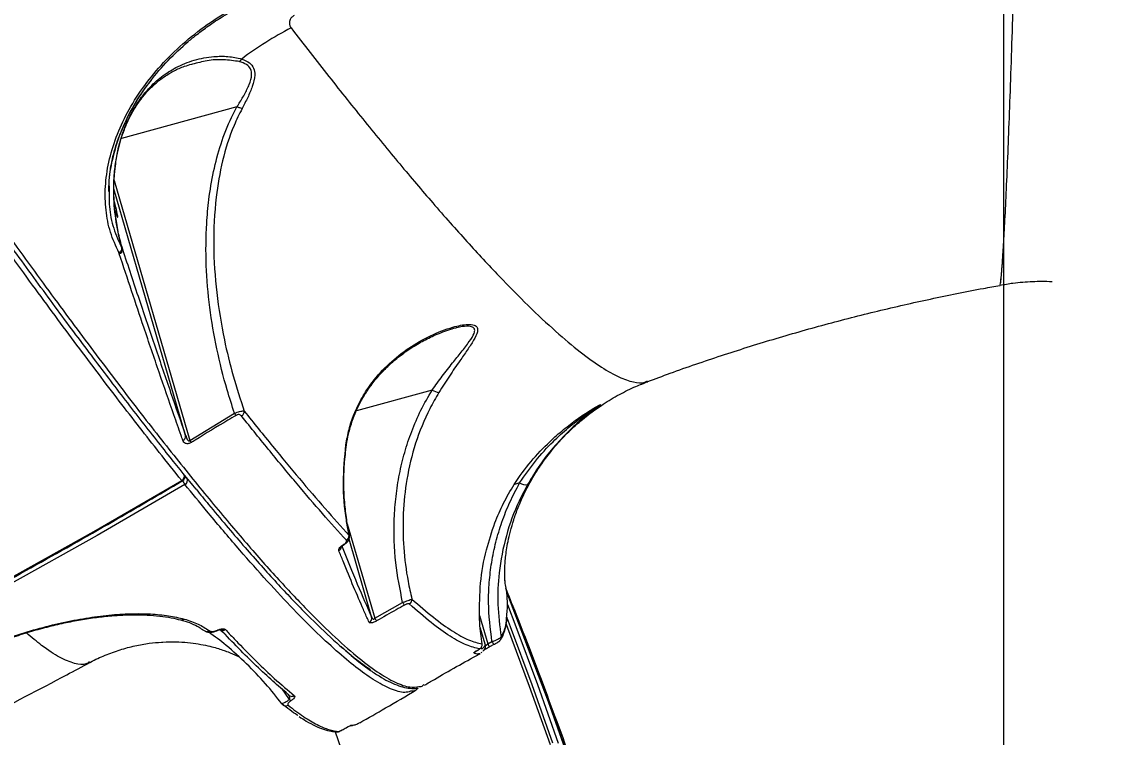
# Model space of a CAD drawing. Header units: millimetres. Extents: x -7151 to 6134, y -5040 to 5562.
# Drawn here: x -1173.9 to -948.5, y -29.6 to 118.3 of the extents above; entities that cross this region are included whole.
import ezdxf

# ---------------------------------------------------------------- set-up
doc = ezdxf.new("R2010")
doc.units = ezdxf.units.MM
for name, color, linetype in [('DIKOM_ОБЪЕКТ', 7, 'Continuous'), ('DIKOM_РАЗМЕР_ЗОНА', 7, 'Continuous'), ('DIKOM_РАЗМЕР_ОБЪЕКТА', 7, 'Continuous')]:
    doc.layers.add(name, color=color, linetype=linetype)
doc.styles.add('style1', font='arial.ttf', dxfattribs={"width": 0.8})
doc.dimstyles.new('1-50', dxfattribs={"dimtxt": 300, "dimasz": 200, "dimexe": 100, "dimexo": 0, "dimgap": 100, "dimtad": 1, "dimtxsty": 'style1', "dimcen": 200, "dimclrd": 7, "dimclre": 7, "dimclrt": 7, "dimadec": 1, "dimazin": 2, "dimtfac": 1, "dimtmove": 0, "dimatfit": 2, "dimfxl": 0, "dimlwd": 25, "dimlwe": 18, "dimarcsym": 0})

# ---------------------------------------------------------------- blocks, each defined once
blk = doc.blocks.new('*D0')
at = {"layer": 'Defpoints', "color": 0, "transparency": 16777216}
for p in [(4133.55, 168.74), (-4567.47, -1241.13), (4133.55, -4153.12)]:
    blk.add_point(p, dxfattribs=at)
at = {"layer": 'DIKOM_РАЗМЕР_ОБЪЕКТА', "color": 7, "lineweight": 18, "transparency": 16777216}
for p, q in [((4133.55, 168.74), (4133.55, -4253.12)), ((-4567.47, -1241.13), (-4567.47, -4253.12))]:
    blk.add_line(p, q, dxfattribs=at)
at = {"layer": 'DIKOM_РАЗМЕР_ОБЪЕКТА', "color": 7, "lineweight": 25, "transparency": 16777216}
blk.add_line((-4367.47, -4153.12), (3933.55, -4153.12), dxfattribs=at)
at = {"layer": 'DIKOM_РАЗМЕР_ОБЪЕКТА', "color": 7, "transparency": 16777216}
for points in [[(-4367.47, -4119.79), (-4367.47, -4186.45), (-4567.47, -4153.12)], [(3933.55, -4119.79), (3933.55, -4186.45), (4133.55, -4153.12)]]:
    blk.add_solid(points, dxfattribs=at)
at = {"layer": 'DIKOM_РАЗМЕР_ОБЪЕКТА', "color": 7, "transparency": 16777216, "insert": (150.61, -3899.95), "char_height": 300, "attachment_point": 5, "style": 'style1'}
blk.add_mtext('8700', dxfattribs=at)
blk = doc.blocks.new('*D3')
at = {"layer": 'Defpoints', "color": 0, "transparency": 16777216}
for p in [(6133.55, 253.24), (-5802.46, -2467.19), (6133.55, -4939.78)]:
    blk.add_point(p, dxfattribs=at)
at = {"layer": 'DIKOM_РАЗМЕР_ЗОНА', "color": 7, "lineweight": 18, "transparency": 16777216}
for p, q in [((6133.55, 253.24), (6133.55, -5039.78)), ((-5802.46, -2467.19), (-5802.46, -5039.78))]:
    blk.add_line(p, q, dxfattribs=at)
at = {"layer": 'DIKOM_РАЗМЕР_ЗОНА', "color": 7, "lineweight": 25, "transparency": 16777216}
blk.add_line((-5602.46, -4939.78), (5933.55, -4939.78), dxfattribs=at)
at = {"layer": 'DIKOM_РАЗМЕР_ЗОНА', "color": 7, "transparency": 16777216}
for points in [[(-5602.46, -4906.44), (-5602.46, -4973.11), (-5802.46, -4939.78)], [(5933.55, -4906.44), (5933.55, -4973.11), (6133.55, -4939.78)]]:
    blk.add_solid(points, dxfattribs=at)
at = {"layer": 'DIKOM_РАЗМЕР_ЗОНА', "color": 7, "transparency": 16777216, "insert": (186.61, -4686.61), "char_height": 300, "attachment_point": 5, "style": 'style1'}
blk.add_mtext('11950', dxfattribs=at)

msp = doc.modelspace()

# ---------------------------------------------------------------- linework, layer by layer
at = {"layer": 'DIKOM_ОБЪЕКТ', "color": 7, "linetype": 'Continuous', "lineweight": 15}
for p, q in [((-971.095, 953.243), (-971.095, -846.757)), ((-1138.647, 109.495), (-1138.813, 109.455)), ((-1129.438, 100.696), (-1153.322, 94.173)), ((-1154.828, 86.082), (-1154.722, 87.419)), ((-1154.828, 86.082), (-1154.788, 86.088)), ((-1155.944, 83.201), (-1155.882, 84.136)), ((-1155.875, 84.17), (-1155.855, 83.245)), ((-1140.044, 32.754), (-1154.855, 83.756)), ((-1154.818, 85.504), (-1139.201, 31.732)), ((-1153.76, 70.352), (-1153.85, 70.574)), ((-1153.75, 70.321), (-1153.76, 70.352)), ((-1153.239, 71.8), (-1153.102, 71.293)), ((-1153.207, 71.462), (-1153.102, 71.293)), ((-1153.102, 71.293), (-1153.094, 71.262)), ((-971.849, 63.823), (-971.095, 63.946)), ((-1084.276, 54.968), (-1084.954, 54.775)), ((-1089.128, 42.149), (-1104.769, 37.878)), ((-1139.201, 31.732), (-1129.946, 37.357)), ((-1140.387, 24.723), (-1140.357, 24.678)), ((-1071.051, 22.963), (-1072.147, 22.664)), ((-1106.29, 12.105), (-1106.802, 14.962)), ((-1106.203, 12.031), (-1106.754, 14.974)), ((-1106.66, 14.469), (-1100.996, -5.032)), ((-1101.622, -4.755), (-1106.296, 11.339)), ((-1106.29, 12.105), (-1106.25, 12.022)), ((-1107.369, 10.165), (-1107.365, 10.167)), ((-1100.996, -5.032), (-1095.225, -1.762)), ((-1079.355, -4.482), (-1077.659, -10.321)), ((-1136.362, -7.506), (-1136.269, -7.57)), ((-1136.232, -7.534), (-1136.211, -7.551)), ((-1133.453, -7.534), (-1133.451, -7.533)), ((-1132.865, -7.508), (-1132.158, -8.047)), ((-1078.137, -10.554), (-1079.189, -6.93)), ((-1106.135, -12.436), (-1107.915, -10.854)), ((-1078.812, -10.323), (-1078.824, -10.328)), ((-1078.218, -11.287), (-1078.196, -11.243)), ((-1077.659, -10.321), (-1076.767, -9.844)), ((-1077.229, -10.879), (-1076.34, -10.402)), ((-1076.337, -10.397), (-1076.34, -10.4)), ((-1079.221, -12.276), (-1079.525, -12.399)), ((-1078.868, -12.041), (-1078.972, -12.174)), ((-1118.574, -21.826), (-1120.132, -19.641)), ((-1106.067, -27.216), (-1105.599, -27.185))]:
    msp.add_line(p, q, dxfattribs=at)
at = {"layer": 'DIKOM_ОБЪЕКТ', "color": 7, "linetype": 'Continuous', "lineweight": 15, "flags": 128}
for points in [[(-1106.933, 30.836), (-1106.827, 30.831), (-1106.814, 30.834)], [(-1562.906, -139.034), (-1543.07, -134.945), (-1523.256, -130.53), (-1503.471, -125.79), (-1483.721, -120.728), (-1464.011, -115.343), (-1444.348, -109.639), (-1424.737, -103.616), (-1405.184, -97.277), (-1385.696, -90.623), (-1366.278, -83.656), (-1346.936, -76.38), (-1327.676, -68.795), (-1308.504, -60.904), (-1289.425, -52.709), (-1270.446, -44.213), (-1251.571, -35.419), (-1232.808, -26.329), (-1214.161, -16.946), (-1195.636, -7.273), (-1177.239, 2.687), (-1158.976, 12.932), (-1140.851, 23.458)], [(-1140.188, 22.638), (-1158.312, 12.112), (-1176.576, 1.867), (-1194.973, -8.093), (-1213.498, -17.767), (-1232.145, -27.15), (-1250.908, -36.24), (-1269.782, -45.034), (-1288.762, -53.529), (-1307.84, -61.724), (-1327.013, -69.615), (-1346.272, -77.2), (-1365.614, -84.477), (-1385.033, -91.443), (-1404.521, -98.097), (-1424.073, -104.436), (-1443.684, -110.459), (-1463.348, -116.164), (-1483.058, -121.548), (-1502.808, -126.611), (-1522.593, -131.35), (-1542.407, -135.765), (-1562.243, -139.854)], [(-1106.802, 14.962), (-1106.744, 14.975), (-1106.744, 14.975)], [(-1107.467, 10.202), (-1107.398, 10.164), (-1107.369, 10.165)], [(-1073.654, 0.337), (-1071.702, -4.667), (-1064.804, -22.99), (-1058.248, -41.444), (-1052.037, -60.021), (-1046.171, -78.718), (-1040.654, -97.528), (-1035.486, -116.445), (-1030.669, -135.465), (-1026.205, -154.58), (-1022.094, -173.786), (-1018.339, -193.076), (-1014.94, -212.445), (-1011.899, -231.887), (-1009.215, -251.395), (-1006.891, -270.964), (-1004.927, -290.589), (-1003.323, -310.263), (-1002.079, -329.98), (-1001.197, -349.734), (-1000.677, -369.519), (-1000.518, -389.329), (-1000.721, -409.159), (-1001.285, -429.002)], [(-1001.603, -428.334), (-1001.038, -408.491), (-1000.835, -388.662), (-1000.994, -368.851), (-1001.515, -349.066), (-1002.397, -329.312), (-1003.64, -309.595), (-1005.244, -289.921), (-1007.209, -270.297), (-1009.533, -250.727), (-1012.217, -231.219), (-1015.258, -211.777), (-1018.657, -192.408), (-1022.412, -173.118), (-1026.523, -153.912), (-1030.987, -134.797), (-1035.804, -115.778), (-1040.972, -96.86), (-1046.489, -78.05), (-1052.355, -59.354), (-1058.566, -40.776), (-1065.122, -22.323), (-1072.02, -4), (-1073.654, 0.195)], [(-1073.57, -2.192), (-1071.84, -6.739), (-1067.387, -18.744), (-1063.082, -30.804)], [(-1073.83, -6.246), (-1073.542, -7.008), (-1069.084, -19.028), (-1064.774, -31.103)], [(-1064.171, -30.828), (-1068.474, -18.778), (-1072.922, -6.783), (-1073.542, -5.146)], [(-1133.451, -7.533), (-1133.447, -7.525), (-1133.456, -7.453)], [(-1050.319, -350.945), (-1050.907, -331.352), (-1051.862, -311.792), (-1053.185, -292.27), (-1054.874, -272.795), (-1056.929, -253.371), (-1059.35, -234.005), (-1062.135, -214.703), (-1065.284, -195.471), (-1068.795, -176.315), (-1072.668, -157.242), (-1076.902, -138.258), (-1081.494, -119.368), (-1086.445, -100.578), (-1091.751, -81.895), (-1097.411, -63.325), (-1103.424, -44.873), (-1109.133, -28.378)], [(-1106.011, -27.212), (-1106.01, -27.212), (-1105.834, -27.132)]]:
    msp.add_lwpolyline(points, dxfattribs=at)
at = {"layer": 'DIKOM_ОБЪЕКТ', "color": 7, "linetype": 'Continuous', "lineweight": 15}
for centre, radius, start, end in [((-1087.672, 57.104), 67.255, 117.05084, 127.33219), ((-1130.243, 111.751), 2.134, 306.90846, 326.74361), ((-1153.98, 71.206), 0.882, 284.4318, 5.70173), ((-1153.99, 71.188), 0.9, 285.47698, 4.72045), ((-1087.354, 44.955), 3.319, 237.70686, 263.51701), ((-1126.895, 39.273), 3.604, 212.13124, 220.67244), ((-1129.005, 37.755), 1.074, 297.66913, 1.86875), ((-1140.957, 32.609), 0.925, 290.72399, 9.0547), ((-1136.326, 33.651), 3.457, 213.72492, 222.68491), ((-1141.307, 24.343), 0.995, 297.25243, 22.46886), ((-1140.668, 23.547), 0.203, 205.83772, 250.62449), ((-1141.244, 24.216), 1, 300.57354, 27.49248), ((-1134.555, 26.881), 7.052, 209.67642, 216.98946), ((-1140.125, 23.451), 0.605, 48.63394, 102.87286), ((-1140.644, 23.522), 0.995, 297.29837, 22.61314), ((-1069.873, 24.495), 1.933, 232.4175, 283.96412), ((-1107.331, 12.012), 1.045, 298.10909, 5.13161), ((-1108.84, 9.911), 1.007, 295.09504, 349.76856), ((-1093.101, -0.601), 2.42, 208.64973, 224.31361), ((-1094.332, -1.159), 1.028, 298.27019, 6.77937), ((-1140.83, -4.584), 0.777, 251.32682, 309.26806), ((-1102.581, -4.986), 0.986, 296.88809, 13.55315), ((-1098.954, -3.869), 2.35, 209.65541, 225.84978), ((-1135.67, -6.814), 0.914, 233.75919, 303.14647), ((-1132.312, -6.55), 0.961, 239.02354, 301.25582), ((-1075.872, -8.981), 0.992, 325.11603, 8.55548), ((-1079.805, -10.468), 1.004, 298.18313, 8.26308), ((-1079.097, -10.819), 0.996, 334.81059, 15.41818), ((-1076.463, -9.839), 1.289, 201.93594, 233.49779), ((-1075.561, -9.36), 1.3, 201.85955, 233.13306), ((-1080.978, -11.263), 1.002, 298.10884, 329.08607), ((-1118.077, -20.207), 0.959, 209.85975, 300.86097), ((-1118.023, -21.366), 0.718, 219.89402, 251.89034), ((-1119.374, -22.177), 0.963, 212.4211, 300.62452), ((-1108.857, -27.54), 0.99, 266.26262, 299.88638)]:
    msp.add_arc(centre, radius, start, end, dxfattribs=at)
for start_param, end_param in [(0.1622696, 1.2818337), (5.4840468, 6.4454549)]:
    msp.add_ellipse((-1155.31, 82.347), major_axis=(1.232, -4.5), ratio=0.0448075, start_param=start_param, end_param=end_param, dxfattribs=at)
for points, knots in [([(-1140.851, 23.458), (-1142.387, 25.374), (-1146.527, 30.535), (-1153.685, 39.741), (-1162.414, 51.275), (-1171.679, 63.833), (-1181.463, 77.395), (-1191.744, 91.944), (-1202.296, 107.157), (-1213.077, 122.967), (-1224.039, 139.295), (-1235.362, 156.406), (-1247.022, 174.274), (-1258.983, 192.855), (-1270.985, 211.738), (-1282.983, 230.852), (-1294.938, 250.122), (-1307.044, 269.861), (-1319.264, 290.02), (-1331.558, 310.537), (-1343.513, 330.722), (-1355.096, 350.502), (-1366.285, 369.821), (-1377.403, 389.233), (-1388.41, 408.677), (-1399.266, 428.092), (-1409.88, 447.312), (-1420.213, 466.273), (-1430.232, 484.917), (-1439.965, 503.298), (-1449.364, 521.34), (-1458.389, 538.97), (-1466.841, 555.801), (-1474.703, 571.793), (-1481.975, 586.928), (-1488.774, 601.449), (-1495.058, 615.285), (-1500.778, 628.347), (-1505.556, 639.703), (-1508.188, 646.339), (-1509.353, 649.274)], [0, 0, 0, 0, 0.0156514, 0.0421673, 0.0687038, 0.0952198, 0.1225059, 0.1498143, 0.1771006, 0.2036164, 0.2301527, 0.2566689, 0.2839551, 0.3112633, 0.3385495, 0.3650656, 0.391602, 0.4181179, 0.4454042, 0.4727126, 0.4999987, 0.52556, 0.5511395, 0.5767008, 0.6029495, 0.6292179, 0.6554665, 0.6819828, 0.7085191, 0.7350351, 0.7623214, 0.7896298, 0.8169162, 0.8434321, 0.8699688, 0.8964848, 0.9237707, 0.9510796, 0.9783656, 1, 1, 1, 1]), ([(-971.852, 63.876), (-971.81, 63.935), (-971.721, 64.061), (-971.534, 65.769), (-971.312, 68.584), (-971.057, 72.629), (-970.773, 77.892), (-970.465, 84.393), (-970.146, 91.936), (-969.82, 100.443), (-969.492, 109.819), (-969.158, 120.258), (-968.82, 131.788), (-968.481, 144.315), (-968.259, 153.438), (-968.148, 157.998)], [0, 0, 0, 0, 0.06870201, 0.14591386, 0.22318705, 0.30039956, 0.37986295, 0.45939014, 0.53885472, 0.61466977, 0.69054141, 0.76635803, 0.84421814, 0.92213807, 1, 1, 1, 1]), ([(-1153.85, 70.574), (-1154.477, 71.95), (-1155.73, 74.701), (-1156.617, 79.32), (-1156.744, 84.194), (-1156.034, 89.265), (-1154.504, 94.421), (-1152.17, 99.553), (-1149.067, 104.556), (-1145.234, 109.328), (-1140.742, 113.766), (-1135.657, 117.769), (-1130.088, 121.318), (-1126.039, 123.197), (-1124.013, 124.137)], [0, 0, 0, 0, 0.0836171, 0.1671656, 0.250418, 0.3338516, 0.4173023, 0.5004859, 0.5837378, 0.6671397, 0.7504574, 0.8333971, 0.9166284, 1, 1, 1, 1]), ([(-1155.882, 84.136), (-1155.843, 85.038), (-1155.759, 86.963), (-1155.224, 89.823), (-1154.525, 92.453), (-1153.749, 94.689), (-1152.532, 97.653), (-1150.549, 101.47), (-1147.431, 106.042), (-1143.762, 110.312), (-1140.409, 113.474), (-1137.566, 115.798), (-1135.188, 117.573), (-1132.135, 119.594), (-1128.322, 121.805), (-1125.405, 123.134), (-1123.839, 123.848)], [0, 0, 0, 0, 0.0628239, 0.1341359, 0.1914014, 0.2365633, 0.2794524, 0.3844511, 0.4868803, 0.5888222, 0.6885223, 0.7286662, 0.7787704, 0.8405146, 0.9143396, 1, 1, 1, 1]), ([(-1117.617, 119.544), (-1117.708, 119.498), (-1117.897, 119.403), (-1118.194, 119.143), (-1118.451, 118.784), (-1118.653, 118.213), (-1118.62, 117.731), (-1118.456, 117.293), (-1118.337, 117.117), (-1118.258, 117.001)], [0, 0, 0, 0, 0.0767898, 0.1605419, 0.3173866, 0.4661357, 0.7625145, 0.8428725, 1, 1, 1, 1]), ([(-1118.258, 117.001), (-1115.642, 113.618), (-1110.408, 106.852), (-1102.938, 97.502), (-1095.769, 88.769), (-1088.711, 80.454), (-1081.85, 72.689), (-1075.262, 65.597), (-1069.139, 59.395), (-1063.525, 54.147), (-1058.46, 49.895), (-1054.113, 46.775), (-1050.449, 44.712), (-1047.496, 43.727), (-1045.557, 43.501), (-1044.821, 43.941), (-1044.651, 44.044)], [0, 0, 0, 0, 0.0694856, 0.1389706, 0.2091476, 0.2793239, 0.3569028, 0.4345415, 0.5121199, 0.5919843, 0.6719152, 0.7517784, 0.8269169, 0.9021114, 0.9772485, 1, 1, 1, 1]), ([(-1154.722, 87.419), (-1154.597, 88.452), (-1154.348, 90.518), (-1153.626, 93.545), (-1152.656, 96.434), (-1151.358, 99.301), (-1149.718, 102.022), (-1147.597, 104.675), (-1145.055, 106.999), (-1141.911, 109.011), (-1138.287, 110.465), (-1134.643, 111.117), (-1131.281, 111.21), (-1129.398, 110.79), (-1128.458, 110.581)], [0, 0, 0, 0, 0.0646434, 0.1293339, 0.1963547, 0.2634161, 0.3430324, 0.4226967, 0.5180162, 0.6133845, 0.72668, 0.8399805, 0.9200857, 1, 1, 1, 1]), ([(-1128.961, 110.044), (-1130.042, 110.212), (-1132.231, 110.55), (-1135.556, 110.344), (-1137.645, 109.77), (-1138.647, 109.495)], [0, 0, 0, 0, 0.3368176, 0.6817409, 1, 1, 1, 1]), ([(-1128.458, 110.581), (-1127.888, 110.353), (-1126.85, 109.939), (-1125.909, 108.747), (-1125.66, 107.056), (-1126.199, 104.96), (-1127.197, 102.636), (-1127.994, 101.098), (-1128.396, 100.321)], [0, 0, 0, 0, 0.16726588, 0.30433157, 0.44168848, 0.63703945, 0.81672344, 1, 1, 1, 1]), ([(-1154.661, 87.42), (-1154.594, 88.079), (-1154.447, 89.511), (-1154.032, 91.676), (-1153.449, 93.899), (-1152.696, 96.078), (-1151.768, 98.211), (-1150.658, 100.267), (-1149.375, 102.199), (-1147.926, 103.966), (-1146.283, 105.567), (-1144.456, 106.983), (-1142.433, 108.178), (-1140.548, 109.041), (-1139.297, 109.385), (-1138.814, 109.518)], [0, 0, 0, 0, 0.057252, 0.1245228, 0.1918775, 0.2618934, 0.3357272, 0.4128194, 0.4929422, 0.5753615, 0.6599137, 0.750566, 0.8435494, 0.9395422, 1, 1, 1, 1]), ([(-1129.429, 100.695), (-1129.429, 100.696), (-1129.331, 100.856), (-1128.8, 101.705), (-1127.879, 103.25), (-1126.855, 105.303), (-1126.297, 107.141), (-1126.524, 108.588), (-1127.445, 109.571), (-1128.42, 109.875), (-1128.961, 110.044)], [0, 0, 0, 0, 0.0002706, 0.0414512, 0.224299, 0.4065732, 0.5849871, 0.7124726, 0.8404569, 1, 1, 1, 1]), ([(-1147.135, 106.231), (-1147.541, 105.739), (-1149.228, 103.699), (-1151.476, 99.863), (-1153.83, 94.843), (-1155.269, 89.802), (-1155.938, 86.209), (-1155.882, 84.393), (-1155.875, 84.17)], [0, 0, 0, 0, 0.0712935, 0.2960086, 0.5198391, 0.7433031, 0.9684159, 1, 1, 1, 1]), ([(-1137.879, 21.65), (-1139.643, 23.819), (-1143.486, 28.544), (-1149.818, 36.616), (-1156.771, 45.676), (-1164.123, 55.476), (-1171.862, 66.005), (-1179.994, 77.279), (-1188.385, 89.098), (-1194.193, 97.445), (-1197.095, 101.616)], [0, 0, 0, 0, 0.106225, 0.23145, 0.3566747, 0.4817724, 0.6112577, 0.7408866, 0.8705141, 1, 1, 1, 1]), ([(-1195.981, 101.549), (-1193.953, 98.631), (-1188.448, 90.711), (-1179.751, 78.419), (-1170.016, 64.924), (-1160.694, 52.291), (-1151.82, 40.562), (-1143.439, 29.798), (-1135.58, 20.04), (-1128.267, 11.326), (-1121.503, 3.648), (-1115.302, -2.977), (-1109.693, -8.523), (-1104.705, -12.958), (-1100.351, -16.27), (-1096.678, -18.387), (-1093.802, -19.414), (-1092.461, -19.21), (-1091.869, -19.12)], [0, 0, 0, 0, 0.0378545, 0.1027532, 0.1678563, 0.2330637, 0.2982702, 0.363374, 0.4282726, 0.4931711, 0.5582741, 0.6234815, 0.6886887, 0.7537918, 0.8186906, 0.8835883, 0.9486908, 1, 1, 1, 1]), ([(-1129.946, 37.357), (-1130.467, 38.968), (-1131.88, 43.342), (-1133.687, 50.629), (-1135.166, 59.218), (-1135.904, 67.9), (-1135.852, 75.352), (-1135.272, 81.827), (-1134.368, 87.327), (-1132.848, 93.035), (-1131.123, 97.493), (-1129.819, 99.972), (-1129.438, 100.696)], [0, 0, 0, 0, 0.0783329, 0.212593, 0.3472661, 0.4817926, 0.6158487, 0.6916651, 0.7820722, 0.8726181, 0.9628129, 1, 1, 1, 1]), ([(-1128.396, 100.321), (-1128.963, 99.176), (-1130.677, 95.713), (-1132.567, 89.568), (-1133.993, 81.279), (-1134.432, 72.135), (-1133.787, 62.275), (-1132.295, 53.254), (-1130.338, 45.08), (-1128.733, 40.22), (-1127.931, 37.79)], [0, 0, 0, 0, 0.0588114, 0.1777206, 0.2968173, 0.4509483, 0.6056252, 0.7600438, 0.8800215, 1, 1, 1, 1]), ([(-1129.438, 100.696), (-1129.437, 100.696), (-1129.434, 100.696), (-1129.431, 100.696), (-1129.43, 100.696), (-1129.429, 100.695)], [0, 0, 0, 0, 0.4553747, 0.831292, 1, 1, 1, 1]), ([(-1128.396, 100.321), (-1128.421, 100.327), (-1128.568, 100.36), (-1128.901, 100.46), (-1129.243, 100.612), (-1129.429, 100.695)], [0, 0, 0, 0, 0.0843567, 0.5003033, 1, 1, 1, 1]), ([(-1153.207, 71.462), (-1153.486, 72.56), (-1154.222, 75.456), (-1154.759, 79.376), (-1154.953, 83.173), (-1154.869, 85.113), (-1154.828, 86.082)], [0, 0, 0, 0, 0.2319363, 0.6115149, 0.805873, 1, 1, 1, 1]), ([(-1153.228, 71.803), (-1153.385, 72.389), (-1153.846, 74.122), (-1154.381, 76.969), (-1154.767, 80.19), (-1154.884, 83.056), (-1154.877, 84.985), (-1154.79, 85.943), (-1154.778, 86.086)], [0, 0, 0, 0, 0.1277994, 0.3776227, 0.6053135, 0.8035751, 0.9706128, 1, 1, 1, 1]), ([(-1154.778, 86.087), (-1154.765, 86.379), (-1154.746, 86.825), (-1154.687, 87.267), (-1154.666, 87.42)], [0, 0, 0, 0, 0.6561025, 1, 1, 1, 1]), ([(-1154.722, 87.419), (-1154.714, 87.419), (-1154.686, 87.419), (-1154.698, 87.423), (-1154.707, 87.425)], [0, 0, 0, 0, 0.2764204, 1, 1, 1, 1]), ([(-1155.855, 83.245), (-1155.861, 82.185), (-1155.876, 79.52), (-1155.03, 75.517), (-1153.815, 72.815), (-1153.207, 71.462)], [0, 0, 0, 0, 0.2478864, 0.6234671, 1, 1, 1, 1]), ([(-971.852, 63.875), (-971.81, 63.932), (-971.733, 64.038), (-971.583, 65.313), (-971.425, 67.116), (-971.262, 69.356), (-971.146, 71.292), (-971.095, 72.14)], [0, 0, 0, 0, 0.2381921, 0.4388191, 0.6394465, 0.841966, 1, 1, 1, 1]), ([(-1153.85, 70.574), (-1153.761, 70.625), (-1153.577, 70.73), (-1153.366, 70.958), (-1153.227, 71.212), (-1153.213, 71.38), (-1153.207, 71.462)], [0, 0, 0, 0, 0.2436933, 0.4999119, 0.7562874, 1, 1, 1, 1]), ([(-1140.63, 31.743), (-1140.752, 32.09), (-1141.361, 33.821), (-1142.967, 38.415), (-1145.51, 45.781), (-1149.229, 56.713), (-1152.044, 65.184), (-1153.75, 70.321)], [0, 0, 0, 0, 0.0299884, 0.1499507, 0.3900702, 0.6301928, 1, 1, 1, 1]), ([(-1153.094, 71.262), (-1151.945, 67.787), (-1149.647, 60.837), (-1146.334, 50.995), (-1143.114, 41.556), (-1141.067, 35.688), (-1140.044, 32.754)], [0, 0, 0, 0, 0.2492727, 0.4985393, 0.7492698, 1, 1, 1, 1]), ([(-1044.594, 43.892), (-1043.047, 44.479), (-1038.019, 46.385), (-1029.39, 49.313), (-1018.726, 52.684), (-1007.965, 55.75), (-997.126, 58.536), (-986.209, 61.009), (-977.774, 62.748), (-972.962, 63.563), (-971.831, 63.755)], [0, 0, 0, 0, 0.06591, 0.2142235, 0.3624445, 0.5105851, 0.6586486, 0.8066421, 0.9545735, 1, 1, 1, 1]), ([(-971.848, 63.823), (-970.955, 63.983), (-968.733, 64.383), (-965.149, 64.611), (-962.44, 64.696), (-961.092, 64.589), (-961.071, 64.587)], [0, 0, 0, 0, 0.2512151, 0.6251536, 0.9941022, 1, 1, 1, 1]), ([(-1106.933, 30.836), (-1106.745, 31.909), (-1106.369, 34.056), (-1105.264, 37.365), (-1103.68, 40.643), (-1101.271, 44.259), (-1098.037, 47.76), (-1093.933, 50.97), (-1089.453, 53.529), (-1085.798, 54.937), (-1083.238, 55.567), (-1081.685, 55.771), (-1080.408, 55.676), (-1079.708, 55.128), (-1079.713, 54.065), (-1080.524, 52.454), (-1081.856, 50.424), (-1083.582, 47.965), (-1085.566, 45.076), (-1087.008, 42.797), (-1087.729, 41.657)], [0, 0, 0, 0, 0.0478392, 0.095732, 0.1551275, 0.2146189, 0.3020657, 0.3896657, 0.4817505, 0.573688, 0.6070708, 0.640385, 0.6772288, 0.7075573, 0.7379233, 0.7828311, 0.8291216, 0.8755391, 0.9377619, 1, 1, 1, 1]), ([(-1106.812, 30.835), (-1106.811, 30.847), (-1106.737, 31.582), (-1106.418, 33.047), (-1105.84, 35.216), (-1105.036, 37.386), (-1104.026, 39.549), (-1102.78, 41.679), (-1101.278, 43.797), (-1099.515, 45.859), (-1097.495, 47.828), (-1095.252, 49.654), (-1092.796, 51.317), (-1090.148, 52.795), (-1087.727, 53.886), (-1085.714, 54.636), (-1084.736, 54.894), (-1084.29, 55.012)], [0, 0, 0, 0, 0.0009507, 0.0557264, 0.1118845, 0.1711029, 0.2336099, 0.2996166, 0.3699266, 0.4469678, 0.5276118, 0.6123585, 0.7013328, 0.7943004, 0.8915073, 0.9504326, 1, 1, 1, 1]), ([(-1089.128, 42.149), (-1088.43, 43.117), (-1087.027, 45.062), (-1084.986, 47.67), (-1083.08, 50.05), (-1081.471, 52.107), (-1080.446, 53.701), (-1080.254, 54.724), (-1080.748, 55.278), (-1082.059, 55.394), (-1083.353, 55.236), (-1084.187, 54.994), (-1084.276, 54.968)], [0, 0, 0, 0, 0.14343799, 0.28821737, 0.41367274, 0.54101878, 0.65449244, 0.72110135, 0.78754049, 0.87277827, 0.98635131, 1, 1, 1, 1]), ([(-1074.069, 2.654), (-1074.068, 2.646), (-1074.064, 2.612), (-1074.086, 2.818), (-1074.117, 3.278), (-1074.141, 3.99), (-1074.138, 4.986), (-1074.087, 6.157), (-1073.968, 7.541), (-1073.77, 9.082), (-1073.456, 10.879), (-1072.984, 12.951), (-1072.303, 15.307), (-1071.397, 17.847), (-1070.235, 20.539), (-1068.786, 23.342), (-1067.032, 26.206), (-1064.961, 29.073), (-1062.578, 31.878), (-1059.902, 34.555), (-1056.966, 37.043), (-1053.814, 39.297), (-1050.49, 41.267), (-1047.401, 42.81), (-1045.401, 43.562), (-1044.583, 43.869)], [0, 0, 0, 0, 0.0187137, 0.073574, 0.1254091, 0.1744688, 0.2210449, 0.2710522, 0.3141524, 0.3559315, 0.3965759, 0.4408559, 0.4845028, 0.5278263, 0.5711764, 0.6147064, 0.6585771, 0.7028349, 0.7474053, 0.7921389, 0.8368619, 0.8814171, 0.925689, 0.969604, 1, 1, 1, 1]), ([(-1095.225, -1.762), (-1095.769, 0.971), (-1096.904, 6.676), (-1097.112, 14.067), (-1096.655, 20.181), (-1095.942, 24.758), (-1094.867, 29.249), (-1093.398, 33.664), (-1091.541, 38.007), (-1089.932, 40.769), (-1089.128, 42.149)], [0, 0, 0, 0, 0.1847835, 0.3856905, 0.4882343, 0.5907684, 0.6915535, 0.7923246, 0.8961724, 1, 1, 1, 1]), ([(-1087.729, 41.657), (-1088.373, 40.548), (-1090.322, 37.193), (-1092.709, 31.195), (-1094.48, 23.905), (-1095.232, 16.657), (-1095.117, 9.583), (-1094.382, 3.67), (-1093.586, 0.169), (-1093.312, -1.038)], [0, 0, 0, 0, 0.0856256, 0.2590542, 0.4326129, 0.5932989, 0.7545398, 0.9153484, 1, 1, 1, 1]), ([(-1076.176, 14.688), (-1075.602, 16.068), (-1074.454, 18.833), (-1071.955, 23.142), (-1068.761, 27.47), (-1065.271, 31.17), (-1061.996, 34.038), (-1059.114, 36.23), (-1056.769, 37.79), (-1055.076, 38.788), (-1054.648, 38.999), (-1054.464, 39.09)], [0, 0, 0, 0, 0.1147893, 0.2297775, 0.3882344, 0.5469253, 0.6574948, 0.7682448, 0.8780627, 0.9475182, 1, 1, 1, 1]), ([(-1071.051, 22.963), (-1069.988, 24.5), (-1067.834, 27.613), (-1064.384, 31.336), (-1060.993, 34.43), (-1058.438, 36.405), (-1056.64, 37.67), (-1055.603, 38.373), (-1054.94, 38.809), (-1054.944, 38.836), (-1054.944, 38.841)], [0, 0, 0, 0, 0.2045406, 0.4143456, 0.5877779, 0.7639874, 0.8352229, 0.907607, 0.9818108, 1, 1, 1, 1]), ([(-1054.415, 39.045), (-1054.415, 39.044), (-1054.402, 39.021), (-1055.124, 38.514), (-1056.201, 37.709), (-1058.135, 36.209), (-1060.83, 33.841), (-1064.047, 30.426), (-1066.944, 26.704), (-1068.586, 23.98), (-1069.406, 22.619)], [0, 0, 0, 0, 0.0038145, 0.0903601, 0.1732686, 0.2564304, 0.454951, 0.6537397, 0.8269451, 1, 1, 1, 1]), ([(-1054.464, 39.09), (-1054.453, 39.096), (-1054.221, 39.216), (-1054.321, 39.128), (-1054.415, 39.045)], [0, 0, 0, 0, 0.0499224, 1, 1, 1, 1]), ([(-1129.628, 36.925), (-1130.196, 36.588), (-1133.038, 34.904), (-1136.114, 33.027), (-1138.61, 31.468), (-1138.867, 31.307)], [0, 0, 0, 0, 0.1831759, 0.9158748, 1, 1, 1, 1]), ([(-1129.946, 37.357), (-1129.768, 37.431), (-1129.411, 37.581), (-1128.889, 37.737), (-1128.432, 37.826), (-1128.109, 37.839), (-1127.983, 37.804), (-1127.931, 37.79)], [0, 0, 0, 0, 0.2022495, 0.4043676, 0.6105654, 0.8411278, 1, 1, 1, 1]), ([(-1128.506, 36.803), (-1128.575, 36.873), (-1128.695, 36.994), (-1128.957, 37.078), (-1129.205, 37.079), (-1129.43, 37.027), (-1129.562, 36.959), (-1129.628, 36.925)], [0, 0, 0, 0, 0.319766, 0.5619643, 0.727973, 0.8640648, 1, 1, 1, 1]), ([(-1106.839, 11.09), (-1108.462, 12.895), (-1111.71, 16.505), (-1116.995, 22.685), (-1122.555, 29.373), (-1126.522, 34.326), (-1128.506, 36.803)], [0, 0, 0, 0, 0.2491213, 0.4982393, 0.7491227, 1, 1, 1, 1]), ([(-1127.931, 37.79), (-1125.964, 35.333), (-1122.028, 30.419), (-1116.486, 23.748), (-1111.191, 17.554), (-1107.924, 13.921), (-1106.29, 12.105)], [0, 0, 0, 0, 0.2491213, 0.498245, 0.749118, 1, 1, 1, 1]), ([(-1138.867, 31.307), (-1138.962, 31.254), (-1139.152, 31.148), (-1139.456, 31.067), (-1139.778, 31.049), (-1140.144, 31.138), (-1140.46, 31.376), (-1140.574, 31.623), (-1140.63, 31.743)], [0, 0, 0, 0, 0.10980412, 0.21998735, 0.32572582, 0.49250718, 0.75364518, 1, 1, 1, 1]), ([(-1140.044, 32.754), (-1139.993, 32.601), (-1139.892, 32.299), (-1139.712, 31.941), (-1139.541, 31.721), (-1139.422, 31.643), (-1139.349, 31.631), (-1139.311, 31.638), (-1139.277, 31.653), (-1139.238, 31.679), (-1139.215, 31.712), (-1139.201, 31.732)], [0, 0, 0, 0, 0.3170341, 0.6271526, 0.7914274, 0.8704486, 0.8978573, 0.9255309, 0.9332361, 0.9603536, 1, 1, 1, 1]), ([(-1106.802, 14.962), (-1106.818, 15.073), (-1107.215, 17.726), (-1107.678, 23.044), (-1107.183, 28.222), (-1106.933, 30.836)], [0, 0, 0, 0, 0.021093, 0.5057118, 1, 1, 1, 1]), ([(-1106.721, 14.977), (-1106.881, 16.127), (-1107.235, 18.669), (-1107.398, 22.626), (-1107.312, 26.774), (-1106.982, 29.495), (-1106.819, 30.836)], [0, 0, 0, 0, 0.2188171, 0.4834326, 0.7455822, 1, 1, 1, 1]), ([(-1741.304, -161.084), (-1738.084, -160.922), (-1728.749, -160.452), (-1713.274, -159.455), (-1694.876, -157.998), (-1676.457, -156.249), (-1658.023, -154.216), (-1639.578, -151.895), (-1621.128, -149.29), (-1602.677, -146.399), (-1584.229, -143.225), (-1565.791, -139.767), (-1547.365, -136.026), (-1528.959, -132.005), (-1510.575, -127.703), (-1492.219, -123.122), (-1473.896, -118.263), (-1455.611, -113.127), (-1437.368, -107.716), (-1419.171, -102.03), (-1401.027, -96.072), (-1382.939, -89.844), (-1364.913, -83.346), (-1346.952, -76.58), (-1329.063, -69.549), (-1311.248, -62.253), (-1293.514, -54.696), (-1275.864, -46.878), (-1258.303, -38.802), (-1240.836, -30.47), (-1223.468, -21.885), (-1206.202, -13.047), (-1189.043, -3.962), (-1171.999, 5.375), (-1155.89, 14.473), (-1145.513, 20.555), (-1140.735, 23.355)], [0, 0, 0, 0, 0.0157721, 0.0457293, 0.075687, 0.1056446, 0.1356021, 0.1655602, 0.195518, 0.2254759, 0.255434, 0.2853921, 0.31535, 0.3453082, 0.3752662, 0.4052244, 0.4351826, 0.4651407, 0.4950989, 0.5250572, 0.5550154, 0.5849739, 0.6149322, 0.6448903, 0.674849, 0.7048073, 0.7347659, 0.7647243, 0.7946825, 0.8246409, 0.8545994, 0.8845578, 0.9145163, 0.9444747, 0.9744334, 1, 1, 1, 1]), ([(-1093.614, -20.12), (-1093.987, -20.223), (-1095.073, -20.523), (-1097.623, -19.738), (-1101.016, -17.953), (-1104.812, -15.24), (-1108.853, -11.862), (-1113.372, -7.645), (-1118.359, -2.589), (-1123.761, 3.245), (-1129.548, 9.827), (-1135.028, 16.309), (-1138.695, 20.807), (-1140.188, 22.638)], [0, 0, 0, 0, 0.0580066, 0.1690301, 0.279964, 0.3737901, 0.4677253, 0.5616612, 0.6564866, 0.751313, 0.8437356, 0.9363696, 1, 1, 1, 1]), ([(-1076.767, -9.844), (-1077.102, -7.157), (-1077.608, -3.093), (-1077.377, 2.396), (-1076.882, 6.575), (-1076.014, 10.744), (-1074.761, 14.907), (-1073.148, 19.012), (-1071.75, 21.646), (-1071.051, 22.963)], [0, 0, 0, 0, 0.240401, 0.3636792, 0.4869546, 0.6133605, 0.7397637, 0.8698846, 1, 1, 1, 1]), ([(-1069.406, 22.619), (-1070.008, 21.488), (-1071.817, 18.091), (-1074.016, 12.011), (-1075.405, 4.797), (-1075.74, -2.233), (-1075.176, -6.621), (-1074.892, -8.833)], [0, 0, 0, 0, 0.1165792, 0.3502652, 0.5897068, 0.7930879, 1, 1, 1, 1]), ([(-1137.879, 21.65), (-1137.012, 20.589), (-1133.629, 16.444), (-1128.122, 9.969), (-1121.56, 2.585), (-1115.513, -3.799), (-1110.032, -9.111), (-1105.419, -13.15), (-1102.961, -14.859), (-1101.885, -15.607)], [0, 0, 0, 0, 0.0554702, 0.2165812, 0.3778158, 0.5389267, 0.7047166, 0.8706422, 1, 1, 1, 1]), ([(-1079.359, -4.603), (-1079.342, -2.318), (-1079.307, 2.296), (-1078.164, 8.792), (-1076.798, 12.843), (-1076.176, 14.688)], [0, 0, 0, 0, 0.34817746, 0.70313341, 1, 1, 1, 1]), ([(-1107.372, 10.17), (-1107.21, 10.275), (-1106.828, 10.521), (-1106.444, 10.95), (-1106.228, 11.437), (-1106.165, 11.806), (-1106.227, 11.988), (-1106.239, 12.023)], [0, 0, 0, 0, 0.231079, 0.5439663, 0.7581443, 0.9532174, 1, 1, 1, 1]), ([(-1108.413, 8.999), (-1108.424, 9.081), (-1108.445, 9.245), (-1108.243, 9.576), (-1107.913, 9.911), (-1107.606, 10.111), (-1107.467, 10.202)], [0, 0, 0, 0, 0.2590516, 0.5176593, 0.7811896, 1, 1, 1, 1]), ([(-1107.881, 9.74), (-1107.882, 9.738), (-1107.887, 9.727), (-1107.85, 9.785), (-1107.745, 9.894), (-1107.578, 10.035), (-1107.428, 10.125), (-1107.363, 10.164)], [0, 0, 0, 0, 0.0765472, 0.2761584, 0.5234422, 0.7924549, 1, 1, 1, 1]), ([(-1107.864, 10.087), (-1106.744, 7.301), (-1104.502, 1.721), (-1102.583, -2.594), (-1101.622, -4.755)], [0, 0, 0, 0, 0.49917582, 1, 1, 1, 1]), ([(-1107.467, 10.202), (-1107.427, 10.226), (-1107.27, 10.323), (-1107.036, 10.513), (-1106.848, 10.745), (-1106.767, 10.951), (-1106.815, 11.044), (-1106.839, 11.09)], [0, 0, 0, 0, 0.0798459, 0.318182, 0.5554796, 0.7773869, 1, 1, 1, 1]), ([(-1102.135, -5.866), (-1102.213, -5.695), (-1102.601, -4.842), (-1103.64, -2.516), (-1105.33, 1.415), (-1107.057, 5.607), (-1108.114, 8.251), (-1108.413, 8.999)], [0, 0, 0, 0, 0.0413733, 0.2068706, 0.5381476, 0.8694269, 1, 1, 1, 1]), ([(-1073.719, -4.454), (-1073.664, -3.994), (-1073.475, -2.409), (-1073.63, 0.062), (-1074.056, 2.413), (-1074.137, 2.861)], [0, 0, 0, 0, 0.2493297, 0.8571628, 1, 1, 1, 1]), ([(-1057.473, -42.833), (-1057.964, -41.4), (-1060.473, -34.077), (-1065.313, -20.978), (-1070.291, -7.766), (-1073.249, -0.448), (-1073.874, 1.1)], [0, 0, 0, 0, 0.09690048, 0.49507141, 0.89319564, 1, 1, 1, 1]), ([(-1095.225, -1.762), (-1095.026, -1.686), (-1094.628, -1.533), (-1094.078, -1.325), (-1093.642, -1.161), (-1093.402, -1.071), (-1093.334, -1.046), (-1093.312, -1.038)], [0, 0, 0, 0, 0.222103, 0.4444369, 0.6650952, 0.8922499, 1, 1, 1, 1]), ([(-1093.845, -2.065), (-1093.849, -2.061), (-1093.879, -2.037), (-1093.959, -2.012), (-1094.129, -2.02), (-1094.34, -2.071), (-1094.586, -2.163), (-1094.75, -2.249), (-1094.832, -2.292)], [0, 0, 0, 0, 0.0353454, 0.2573648, 0.448153, 0.6280913, 0.8144418, 1, 1, 1, 1]), ([(-1079.331, -11.352), (-1080.21, -11.147), (-1081.968, -10.736), (-1085.35, -8.848), (-1089.232, -6.098), (-1092.308, -3.409), (-1093.845, -2.065)], [0, 0, 0, 0, 0.2486177, 0.497233, 0.7486158, 1, 1, 1, 1]), ([(-1093.312, -1.038), (-1091.792, -2.368), (-1088.752, -5.028), (-1084.879, -7.783), (-1081.478, -9.696), (-1079.701, -10.114), (-1078.812, -10.323)], [0, 0, 0, 0, 0.2486169, 0.4972324, 0.7486171, 1, 1, 1, 1]), ([(-1193.251, -16.222), (-1191.3, -15.233), (-1187.396, -13.255), (-1181.595, -10.819), (-1176.037, -8.807), (-1170.785, -7.201), (-1165.621, -5.907), (-1160.621, -4.951), (-1155.846, -4.325), (-1151.359, -4.032), (-1147.244, -4.086), (-1143.498, -4.44), (-1141.391, -4.937), (-1140.339, -5.185)], [0, 0, 0, 0, 0.102185, 0.204368, 0.2924906, 0.3808901, 0.4690106, 0.5574048, 0.6460742, 0.7344665, 0.8228797, 0.9115788, 1, 1, 1, 1]), ([(-1193.107, -16.352), (-1192.919, -16.25), (-1191.569, -15.518), (-1188.961, -14.254), (-1185.302, -12.578), (-1181.584, -11.037), (-1177.853, -9.632), (-1174.139, -8.379), (-1170.476, -7.288), (-1166.894, -6.365), (-1163.42, -5.619), (-1160.071, -5.042), (-1156.847, -4.626), (-1153.746, -4.367), (-1150.782, -4.266), (-1147.978, -4.322), (-1145.369, -4.536), (-1143.043, -4.876), (-1141.718, -5.212), (-1141.096, -5.369)], [0, 0, 0, 0, 0.0101772, 0.0731653, 0.1364512, 0.199867, 0.2631621, 0.3261655, 0.3887363, 0.4507754, 0.5122286, 0.5730029, 0.6337019, 0.6949866, 0.7568145, 0.8190948, 0.8817021, 0.9444673, 1, 1, 1, 1]), ([(-1094.832, -2.292), (-1095.41, -2.614), (-1097.338, -3.688), (-1099.251, -4.786), (-1100.591, -5.556)], [0, 0, 0, 0, 0.29963588, 1, 1, 1, 1]), ([(-1074.892, -8.833), (-1074.498, -8.157), (-1073.873, -7.084), (-1073.76, -5.163), (-1073.719, -4.454)], [0, 0, 0, 0, 0.6310006, 1, 1, 1, 1]), ([(-1141.083, -5.354), (-1140.944, -5.388), (-1140.105, -5.59), (-1138.819, -6.095), (-1137.36, -6.777), (-1136.656, -7.291), (-1136.362, -7.506)], [0, 0, 0, 0, 0.0679671, 0.4103079, 0.7535188, 1, 1, 1, 1]), ([(-1140.339, -5.185), (-1139.335, -5.503), (-1137.314, -6.144), (-1135.888, -7.098), (-1135.17, -7.579)], [0, 0, 0, 0, 0.4964839, 1, 1, 1, 1]), ([(-1100.591, -5.556), (-1100.713, -5.622), (-1100.958, -5.756), (-1101.327, -5.902), (-1101.647, -5.986), (-1101.909, -6.004), (-1102.072, -5.959), (-1102.117, -5.893), (-1102.135, -5.866)], [0, 0, 0, 0, 0.164375, 0.3291529, 0.4898085, 0.6616456, 0.8613666, 1, 1, 1, 1]), ([(-1101.622, -4.755), (-1101.605, -4.803), (-1101.564, -4.916), (-1101.478, -5.057), (-1101.375, -5.149), (-1101.289, -5.181), (-1101.227, -5.186), (-1101.166, -5.174), (-1101.103, -5.142), (-1101.045, -5.093), (-1101.013, -5.053), (-1100.996, -5.032)], [0, 0, 0, 0, 0.1851817, 0.4305417, 0.610153, 0.693467, 0.7464207, 0.808384, 0.8667641, 0.9298388, 1, 1, 1, 1]), ([(-1078.812, -10.323), (-1079.002, -8.905), (-1079.258, -7.006), (-1079.338, -5.088), (-1079.359, -4.603)], [0, 0, 0, 0, 0.7468141, 1, 1, 1, 1]), ([(-1075.078, -9.537), (-1075.038, -9.49), (-1074.728, -9.131), (-1074.328, -8.235), (-1073.892, -6.802), (-1073.675, -5.64), (-1073.647, -4.884), (-1073.643, -4.793)], [0, 0, 0, 0, 0.0432494, 0.3315259, 0.6368966, 0.9559166, 1, 1, 1, 1]), ([(-1159.912, -14.043), (-1160.138, -14.204), (-1160.905, -14.752), (-1162.918, -14.499), (-1165.965, -13.237), (-1169.291, -11.128), (-1171.87, -8.958), (-1172.95, -8.049)], [0, 0, 0, 0, 0.1012912, 0.3427834, 0.5844884, 0.8259787, 1, 1, 1, 1]), ([(-1136.192, -7.531), (-1136.137, -7.582), (-1135.933, -7.771), (-1135.44, -7.9), (-1134.791, -7.935), (-1134.092, -7.809), (-1133.647, -7.611), (-1133.455, -7.526)], [0, 0, 0, 0, 0.081389, 0.3041825, 0.5678714, 0.8143021, 1, 1, 1, 1]), ([(-1120.187, -22.693), (-1121.283, -21.294), (-1123.532, -18.428), (-1127.401, -14.413), (-1131.301, -10.84), (-1134.057, -8.781), (-1135.26, -7.882)], [0, 0, 0, 0, 0.25562538, 0.52391192, 0.79220406, 1, 1, 1, 1]), ([(-1135.17, -7.579), (-1135.07, -7.633), (-1134.872, -7.739), (-1134.418, -7.744), (-1133.929, -7.653), (-1133.609, -7.518), (-1133.456, -7.453)], [0, 0, 0, 0, 0.2974715, 0.5890085, 0.8028744, 1, 1, 1, 1]), ([(-1133.456, -7.453), (-1133.419, -7.435), (-1133.252, -7.357), (-1132.922, -7.244), (-1132.48, -7.167), (-1132.062, -7.193), (-1131.899, -7.31), (-1131.814, -7.372)], [0, 0, 0, 0, 0.0490452, 0.2178967, 0.4266743, 0.7022348, 1, 1, 1, 1]), ([(-1133.452, -7.536), (-1133.413, -7.517), (-1133.307, -7.466), (-1133.132, -7.409), (-1132.947, -7.367), (-1132.801, -7.361), (-1132.793, -7.363), (-1132.79, -7.364)], [0, 0, 0, 0, 0.103079, 0.2747848, 0.4839195, 0.7500328, 1, 1, 1, 1]), ([(-1118.909, -20.685), (-1119.936, -19.826), (-1121.991, -18.109), (-1125.427, -14.908), (-1129.001, -11.385), (-1131.575, -8.669), (-1132.812, -7.363)], [0, 0, 0, 0, 0.2540135, 0.5080297, 0.7634424, 1, 1, 1, 1]), ([(-1131.814, -7.372), (-1131.639, -7.558), (-1130.767, -8.49), (-1128.545, -10.823), (-1125.302, -14.096), (-1121.354, -17.855), (-1118.933, -19.894), (-1117.584, -21.031)], [0, 0, 0, 0, 0.032168, 0.1608352, 0.4183969, 0.6759576, 1, 1, 1, 1]), ([(-1076.767, -9.844), (-1076.555, -9.767), (-1076.13, -9.613), (-1075.564, -9.354), (-1075.142, -9.112), (-1074.932, -8.937), (-1074.902, -8.86), (-1074.892, -8.833)], [0, 0, 0, 0, 0.2223149, 0.4448522, 0.6638232, 0.8806475, 1, 1, 1, 1]), ([(-1159.833, -14.176), (-1159.79, -14.15), (-1158.776, -13.549), (-1156.671, -12.637), (-1153.594, -11.487), (-1150.529, -10.684), (-1147.645, -10.161), (-1145.863, -10.025), (-1145.026, -9.961)], [0, 0, 0, 0, 0.00928988, 0.21593555, 0.42048458, 0.62280217, 0.82283605, 1, 1, 1, 1]), ([(-1145.026, -9.961), (-1144.927, -9.951), (-1143.892, -9.851), (-1142.061, -9.878), (-1139.601, -10.009), (-1137.38, -10.308), (-1135.494, -10.682), (-1133.894, -11.096), (-1132.647, -11.484), (-1131.468, -11.907), (-1130.424, -12.339), (-1129.569, -12.739), (-1129.203, -12.933), (-1129.032, -13.024)], [0, 0, 0, 0, 0.0106568, 0.1115256, 0.2118784, 0.3122479, 0.4131716, 0.5007031, 0.5874659, 0.6746938, 0.7853384, 0.9000402, 1, 1, 1, 1]), ([(-1079.788, -11.668), (-1079.686, -11.609), (-1079.436, -11.463), (-1079.251, -11.348), (-1079.028, -11.141), (-1078.881, -10.923), (-1078.781, -10.645), (-1078.795, -10.435), (-1078.803, -10.328)], [0, 0, 0, 0, 0.1897669, 0.4632511, 0.5815441, 0.6989767, 0.8466133, 1, 1, 1, 1]), ([(-1079.134, -11.234), (-1079.067, -11.256), (-1078.633, -11.399), (-1078.364, -10.941), (-1078.137, -10.554)], [0, 0, 0, 0, 0.1550152, 1, 1, 1, 1]), ([(-1078.201, -11.24), (-1078.217, -11.277), (-1078.246, -11.346), (-1078.29, -11.4), (-1078.311, -11.425)], [0, 0, 0, 0, 0.5314578, 1, 1, 1, 1]), ([(-1078.237, -11.442), (-1078.181, -11.409), (-1078.035, -11.321), (-1077.692, -11.127), (-1077.36, -10.944), (-1077.173, -10.845), (-1077.128, -10.821)], [0, 0, 0, 0, 0.2051623, 0.5353353, 0.8872238, 1, 1, 1, 1]), ([(-1078.137, -10.554), (-1078.126, -10.572), (-1078.104, -10.608), (-1078.032, -10.612), (-1077.961, -10.584), (-1077.894, -10.544), (-1077.84, -10.504), (-1077.752, -10.426), (-1077.7, -10.367), (-1077.659, -10.321)], [0, 0, 0, 0, 0.2068262, 0.404846, 0.5395491, 0.5905782, 0.7292899, 0.7855571, 1, 1, 1, 1]), ([(-1076.34, -10.399), (-1076.305, -10.381), (-1076.158, -10.303), (-1075.885, -10.153), (-1075.569, -9.972), (-1075.392, -9.865), (-1075.248, -9.756), (-1075.133, -9.652), (-1075.082, -9.573), (-1075.064, -9.544)], [0, 0, 0, 0, 0.0637611, 0.2739027, 0.4978958, 0.7321897, 0.8461368, 0.944235, 1, 1, 1, 1]), ([(-1105.85, -12.749), (-1105.322, -13.183), (-1104.018, -14.255), (-1102.103, -15.658), (-1100.077, -17.002), (-1098.19, -18.069), (-1096.436, -18.859), (-1094.807, -19.37), (-1093.377, -19.532), (-1092.463, -19.53), (-1092.084, -19.404), (-1092.076, -19.401)], [0, 0, 0, 0, 0.0895645, 0.2211061, 0.3535079, 0.4863985, 0.619459, 0.7524912, 0.8843527, 0.99763, 1, 1, 1, 1]), ([(-1090.705, -18.843), (-1090.029, -18.445), (-1086.312, -16.262), (-1082.487, -14.068), (-1079.271, -12.383), (-1079.188, -12.34)], [0, 0, 0, 0, 0.1781519, 0.9786679, 1, 1, 1, 1]), ([(-1080.506, -12.147), (-1080.501, -12.132), (-1080.492, -12.104), (-1080.29, -11.965), (-1080.042, -11.812), (-1079.863, -11.71), (-1079.812, -11.68)], [0, 0, 0, 0, 0.29281885, 0.58496973, 0.88201557, 1, 1, 1, 1]), ([(-1079.525, -12.399), (-1079.568, -12.42), (-1079.837, -12.551), (-1080.201, -12.331), (-1080.506, -12.147)], [0, 0, 0, 0, 0.162685, 1, 1, 1, 1]), ([(-1080.3, -11.984), (-1080.298, -11.983), (-1080.292, -11.978), (-1080.226, -11.932), (-1080.07, -11.834), (-1079.874, -11.716), (-1079.715, -11.629), (-1079.675, -11.607)], [0, 0, 0, 0, 0.1008954, 0.2685346, 0.5318514, 0.8824196, 1, 1, 1, 1]), ([(-1079.812, -11.68), (-1079.756, -11.648), (-1079.614, -11.565), (-1079.442, -11.458), (-1079.323, -11.373), (-1079.329, -11.359), (-1079.331, -11.352)], [0, 0, 0, 0, 0.1835599, 0.4626461, 0.7310409, 1, 1, 1, 1]), ([(-1078.601, -11.816), (-1078.526, -11.742), (-1078.37, -11.588), (-1078.282, -11.384), (-1078.236, -11.278)], [0, 0, 0, 0, 0.48080327, 1, 1, 1, 1]), ([(-1592.391, -152.658), (-1588.76, -152.213), (-1578.897, -151.004), (-1562.82, -148.697), (-1544.161, -145.768), (-1525.521, -142.525), (-1506.905, -138.987), (-1488.317, -135.149), (-1469.764, -131.015), (-1451.251, -126.585), (-1432.782, -121.86), (-1414.363, -116.842), (-1395.999, -111.532), (-1377.695, -105.931), (-1359.456, -100.042), (-1341.288, -93.867), (-1323.196, -87.406), (-1305.184, -80.661), (-1287.257, -73.635), (-1269.421, -66.33), (-1251.68, -58.748), (-1234.039, -50.89), (-1216.504, -42.759), (-1199.077, -34.36), (-1181.77, -25.683), (-1168.707, -18.92), (-1161.43, -15.018), (-1159.848, -14.17)], [0, 0, 0, 0, 0.0243078, 0.0660193, 0.1077554, 0.1495157, 0.1912986, 0.2331032, 0.2749291, 0.3167747, 0.3586397, 0.4005222, 0.4424219, 0.4843382, 0.5262697, 0.568216, 0.6101758, 0.6521484, 0.6941334, 0.7361301, 0.7781375, 0.8201548, 0.8621818, 0.9042173, 0.9462615, 0.9883133, 1, 1, 1, 1]), ([(-1104.078, -26.621), (-1102.301, -25.608), (-1098.396, -23.383), (-1094.528, -21.088), (-1092.421, -19.838)], [0, 0, 0, 0, 0.4551142, 1, 1, 1, 1]), ([(-1092.069, -19.435), (-1092.214, -19.62), (-1092.585, -20.093), (-1093.225, -20.109), (-1093.614, -20.12)], [0, 0, 0, 0, 0.3915401, 1, 1, 1, 1]), ([(-1091.869, -19.12), (-1091.691, -19.126), (-1091.239, -19.143), (-1090.967, -18.854), (-1090.802, -18.678)], [0, 0, 0, 0, 0.394364, 1, 1, 1, 1]), ([(-1120.187, -22.693), (-1120.19, -22.699), (-1120.206, -22.729), (-1120.045, -22.663), (-1119.585, -22.413), (-1119.097, -22.134), (-1118.752, -21.931), (-1118.574, -21.826)], [0, 0, 0, 0, 0.0825339, 0.4350977, 0.67728, 0.833019, 1, 1, 1, 1]), ([(-1118.246, -22.048), (-1118.349, -22.119), (-1118.554, -22.259), (-1118.798, -22.492), (-1118.98, -22.759), (-1118.972, -22.924), (-1118.898, -22.992), (-1118.883, -23.005)], [0, 0, 0, 0, 0.1456089, 0.2900038, 0.5321041, 0.9098189, 1, 1, 1, 1]), ([(-1118.574, -21.826), (-1118.558, -21.805), (-1118.527, -21.763), (-1118.501, -21.666), (-1118.499, -21.488), (-1118.595, -21.177), (-1118.733, -20.924), (-1118.846, -20.771), (-1118.854, -20.759)], [0, 0, 0, 0, 0.049968, 0.0975425, 0.2273613, 0.4974856, 0.9618822, 1, 1, 1, 1]), ([(-1117.584, -21.031), (-1117.568, -21.046), (-1117.488, -21.123), (-1117.481, -21.305), (-1117.675, -21.588), (-1117.93, -21.831), (-1118.141, -21.976), (-1118.246, -22.048)], [0, 0, 0, 0, 0.0950689, 0.4719892, 0.7158034, 0.8572134, 1, 1, 1, 1]), ([(-1116.857, -25.099), (-1116.903, -25.071), (-1117.886, -24.491), (-1119.064, -23.571), (-1120.187, -22.693)], [0, 0, 0, 0, 0.0468187, 1, 1, 1, 1]), ([(-1118.883, -23.005), (-1117.798, -23.822), (-1115.629, -25.457), (-1112.836, -27.087), (-1110.358, -28.163), (-1109.029, -28.32), (-1108.364, -28.398)], [0, 0, 0, 0, 0.2490983, 0.4981949, 0.749096, 1, 1, 1, 1]), ([(-1116.603, -25.331), (-1116.105, -25.655), (-1114.937, -26.416), (-1113.262, -27.295), (-1111.546, -28.001), (-1110.1, -28.41), (-1109.264, -28.44), (-1108.922, -28.452)], [0, 0, 0, 0, 0.16685884, 0.39103017, 0.61643653, 0.84273654, 1, 1, 1, 1]), ([(-1105.834, -27.132), (-1105.767, -27.128), (-1105.432, -27.109), (-1104.796, -27.024), (-1104.352, -26.731), (-1104.108, -26.569)], [0, 0, 0, 0, 0.1009397, 0.5046791, 1, 1, 1, 1]), ([(-1108.654, -28.508), (-1108.632, -28.504), (-1108.561, -28.492), (-1108.449, -28.454), (-1108.244, -28.375), (-1107.919, -28.215), (-1107.469, -27.979), (-1107.19, -27.822), (-1107.088, -27.764)], [0, 0, 0, 0, 0.0351044, 0.1147501, 0.2581606, 0.5840162, 0.8468967, 1, 1, 1, 1]), ([(-1108.364, -28.398), (-1108.327, -28.389), (-1108.252, -28.371), (-1107.938, -28.222), (-1107.535, -28.012), (-1107.227, -27.842), (-1107.085, -27.763)], [0, 0, 0, 0, 0.2632131, 0.5266545, 0.7813008, 1, 1, 1, 1]), ([(-1107.085, -27.763), (-1106.945, -27.684), (-1106.643, -27.516), (-1106.246, -27.309), (-1105.941, -27.162), (-1105.869, -27.142), (-1105.834, -27.132)], [0, 0, 0, 0, 0.2213665, 0.4744207, 0.7373602, 1, 1, 1, 1]), ([(-1106.997, -27.716), (-1106.927, -27.677), (-1106.714, -27.557), (-1106.394, -27.388), (-1106.155, -27.268), (-1106.047, -27.221), (-1106.048, -27.221), (-1106.048, -27.221)], [0, 0, 0, 0, 0.1459167, 0.4455579, 0.7545076, 0.9266777, 1, 1, 1, 1])]:
    msp.add_open_spline(points, degree=3, knots=knots, dxfattribs=at)

# ---------------------------------------------------------------- dimensions: what is measured, and where the dimension line sits
at = {"layer": 'DIKOM_РАЗМЕР_ЗОНА'}
dim = msp.add_linear_dim(base=(6133.546, -4939.778), p1=(-5802.455, -2467.185), p2=(6133.546, 253.243), text='11950', dimstyle='1-50', dxfattribs=at)
dim.commit()
dim.dimension.update_dxf_attribs({"geometry": '*D3', "text_midpoint": (186.606, -4939.778), "dimtype": 160})
at = {"layer": 'DIKOM_РАЗМЕР_ОБЪЕКТА'}
dim = msp.add_linear_dim(base=(4133.546, -4153.121), p1=(-4567.472, -1241.128), p2=(4133.546, 168.743), text='8700', dimstyle='1-50', dxfattribs=at)
dim.commit()
dim.dimension.update_dxf_attribs({"geometry": '*D0', "text_midpoint": (150.606, -4153.121), "dimtype": 160})

doc.saveas('drawing.dxf')
